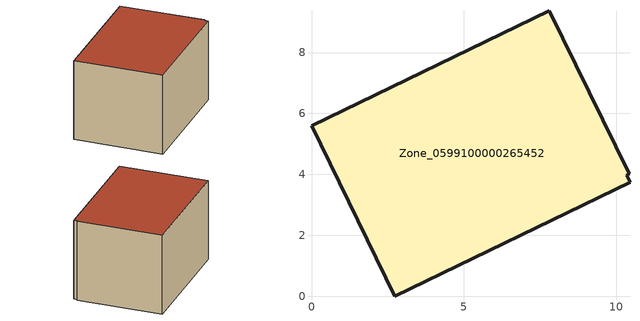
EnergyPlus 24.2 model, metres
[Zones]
Zone_0599100000265452
 floor ground (C_G): 10.43,4.01 10.34,3.97 10.45,3.74 2.73,0 0,5.6 7.81,9.37 z0
 wall outside (C_F): 10.43,4.01 7.81,9.37 0,5.6 2.73,0 10.45,3.74 10.34,3.97 10.43,4.01 z0:5.78
 roof outside (C_R): 10.34,3.97 10.43,4.01 7.81,9.37 0,5.6 2.73,0 10.45,3.74 z5.78
[BUILDING]
Pand.0599100000265452: North Axis=0; Terrain=City; Loads Convergence Tolerance Value=0.04; Temperature Convergence Tolerance Value=0.4; Solar Distribution=FullExterior; Maximum Number of Warmup Days=25; Minimum Number of Warmup Days=1
[Site:Location]
Rotterdam.The.Hague.AP_ZH_NLD Design_Conditions: Latitude=51.96; Longitude=4.45; Time Zone=1; Elevation=-4.5
[SITE:GROUNDTEMPERATURE:BUILDINGSURFACE]
18, 18, 18, 18, 18, 18, 18, 18, 18, 18, 18, 18
[MATERIAL] Thermal Absorptance=0.9; Solar Absorptance=0.7; Visible Absorptance=0.7
Name | Roughness | Thickness | Conductivity | Density | Specific Heat
G.TC.1946-1964 | MediumSmooth | 0.15 | 1 | 540 | 1210
F.TC.1946-1964 | Rough | 0.3 | 0.857143 | 1920 | 840
R.TC.1946-1964 | MediumRough | 0.2 | 0.235294 | 1500 | 1000
[CONSTRUCTION]
C_G: G.TC.1946-1964
C_F: F.TC.1946-1964
C_R: R.TC.1946-1964
[ZONE]
Zone_0599100000265452: Type=1; Multiplier=1; Ceiling Height=Autocalculate; Volume=Autocalculate; Floor Area=autocalculate; Part of Total Floor Area=Yes
[ZONEINFILTRATION:DESIGNFLOWRATE]
Infil_Zone_0599100000265452: Zone or ZoneList or Space or SpaceList=Zone_0599100000265452; Schedule=AlwaysOn; Design Flow Rate Calculation Method=Flow/Area; Flow Rate per Floor Area=0.003; Constant Term Coefficient=1; Temperature Term Coefficient=0; Velocity Term Coefficient=0; Velocity Squared Term Coefficient=0
[HVACTEMPLATE:ZONE:IDEALLOADSAIRSYSTEM]
Zone_0599100000265452: Maximum Heating Supply Air Temperature=50; Minimum Cooling Supply Air Temperature=13; Maximum Heating Supply Air Humidity Ratio=0.0156; Minimum Cooling Supply Air Humidity Ratio=0.0077; Heating Limit=NoLimit; Cooling Limit=NoLimit; Dehumidification Control Type=ConstantSensibleHeatRatio; Cooling Sensible Heat Ratio=0.7; Dehumidification Setpoint=60; Humidification Control Type=None; Humidification Setpoint=30; Outdoor Air Method=None; Outdoor Air Flow Rate per Person=0.00944; Outdoor Air Flow Rate per Zone Floor Area=0; Outdoor Air Flow Rate per Zone=0; Demand Controlled Ventilation Type=None; Outdoor Air Economizer Type=NoEconomizer; Heat Recovery Type=None; Sensible Heat Recovery Effectiveness=0.7; Latent Heat Recovery Effectiveness=0.65
[ZONECONTROL:THERMOSTAT]
ThermostatControl_Zone_0599100000265452: Zone or ZoneList=Zone_0599100000265452; Control Type Schedule=DualSetpointControlType; Control 1=Thermostat_Zone_0599100000265452; Temperature Difference Between Cutout And Setpoint=0
[THERMOSTATSETPOINT:DUALSETPOINT]
Thermostat_Zone_0599100000265452: Heating Setpoint Temperature Schedule=HeatingSetpoint_Zone_0599100000265452; Cooling Setpoint Temperature Schedule=CoolingSetpoint_Zone_0599100000265452
[SCHEDULE:COMPACT]
HeatingSetpoint_Zone_0599100000265452: Through: 12/31, For: AllDays, Until: 24:00, 21
CoolingSetpoint_Zone_0599100000265452: Through: 12/31, For: AllDays, Until: 24:00, 24
DualSetpointControlType: Through: 12/31, For: AllDays, Until: 24:00, 4
AlwaysOn: Through: 12/31, For: AllDays, Until: 24:00, 1
